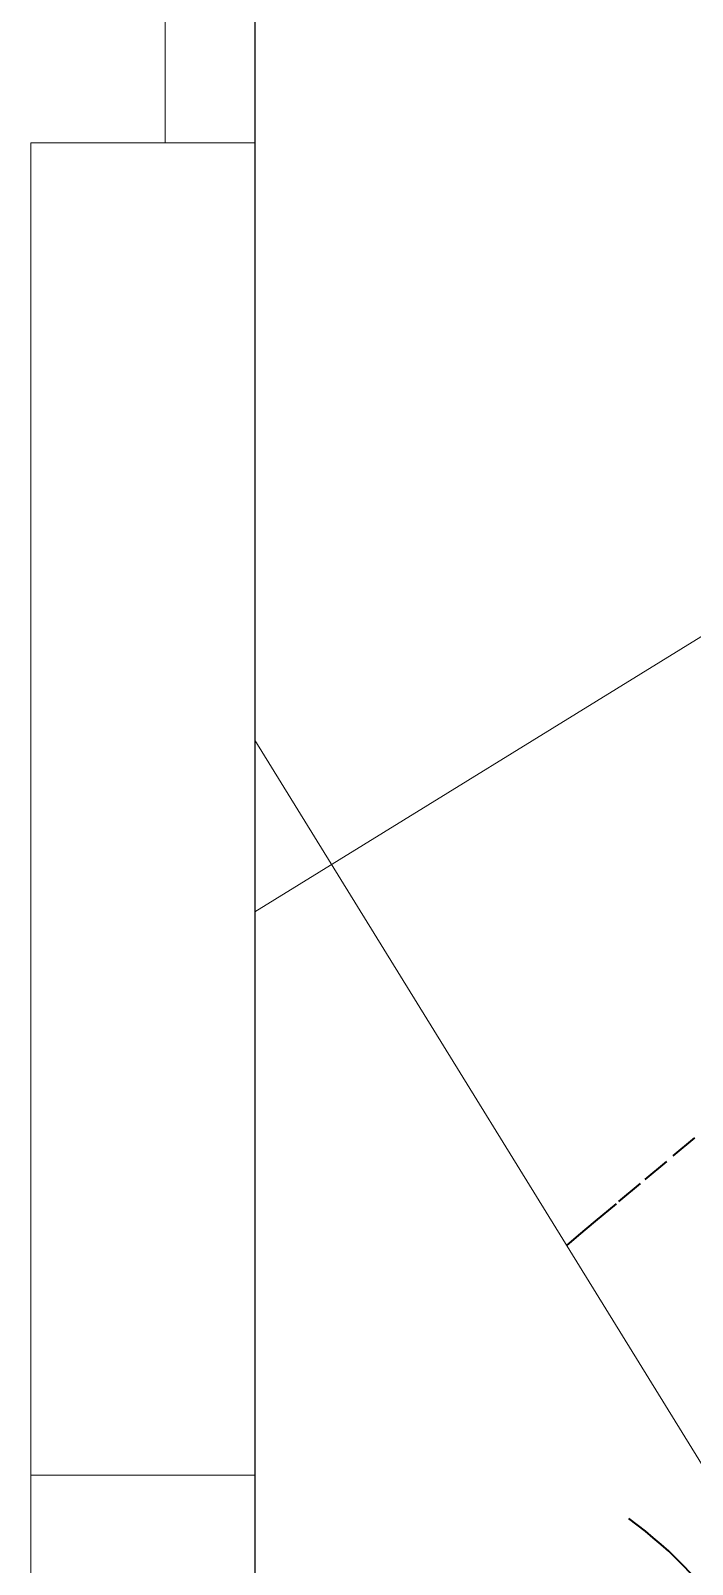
# Model space of a CAD drawing. Header units: inches. Extents: x 0 to 420, y 0 to 297.
# Drawn here: x -0.1 to 36.8, y 69.6 to 155.1 of the extents above; entities that cross this region are included whole.
import ezdxf

# ---------------------------------------------------------------- set-up
doc = ezdxf.new("R2010")
doc.units = ezdxf.units.IN
doc.header["$LTSCALE"] = 2.5
doc.header["$MEASUREMENT"] = 0
doc.linetypes.add('DASHED2', pattern=[0.375, 0.25, -0.125])
for name, color, linetype, lineweight in [('MALHA_COORDENADA4', 10, 'Continuous', 0), ('PEN 02', 2, 'Continuous', 20), ('PEN 04', 4, 'Continuous', 40)]:
    doc.layers.add(name, color=color, linetype=linetype, lineweight=lineweight)
doc.layers.add('PEN 06', color=6, linetype='Continuous')

msp = doc.modelspace()

# ---------------------------------------------------------------- linework, layer by layer
at = {"layer": 'MALHA_COORDENADA4'}
for p, q in [((12.44, 105.972), (314.527, 292.322)), ((12.44, 115.528), (80.423, 5.322))]:
    msp.add_line(p, q, dxfattribs=at)
at = {"layer": 'PEN 02'}
for p, q in [((7.44, 297.322), (7.44, 148.822)), ((-0.06, 148.822), (-0.06, 0.322)), ((-0.06, 148.822), (12.44, 148.822)), ((-0.06, 74.572), (12.44, 74.572))]:
    msp.add_line(p, q, dxfattribs=at)
at = {"layer": 'PEN 04', "linetype": 'DASHED2', "ltscale": 2.5}
msp.add_lwpolyline([(36.928, 93.375), (35.367, 92.061), (33.897, 90.824), (32.561, 89.701), (31.405, 88.727), (30.471, 87.942), (29.804, 87.38)], dxfattribs=at)
at = {"layer": 'PEN 04'}
msp.add_arc((19.266, 52.876, 0.057), 23.832, 10.13499, 53.97943, dxfattribs=at)
at = {"layer": 'PEN 06'}
msp.add_line((12.44, 292.322), (12.44, 5.322), dxfattribs=at)

doc.saveas('drawing.dxf')
